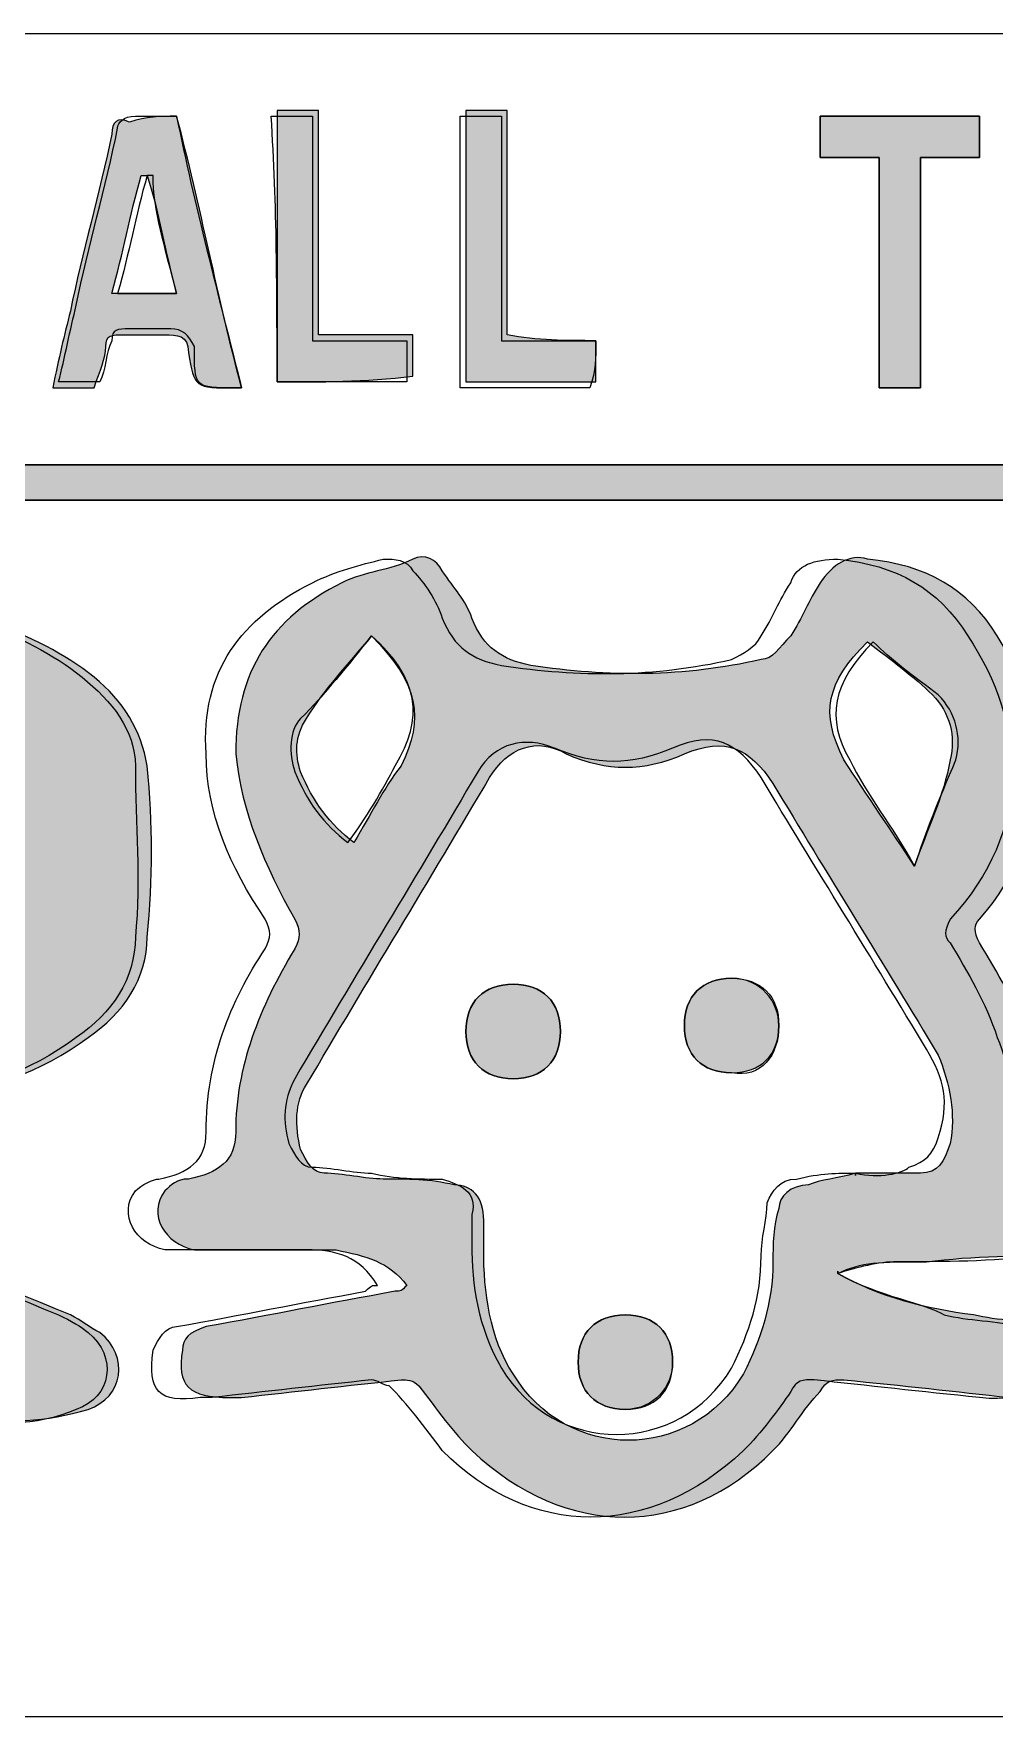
# Model space of a CAD drawing. Header units: inches. Extents: x 0.001 to 0.854, y 0 to 0.396.
# Drawn here: x 0.2233 to 0.4493, y 0 to 0.3958 of the extents above; entities that cross this region are included whole.
import ezdxf

# ---------------------------------------------------------------- set-up
doc = ezdxf.new("R2010")
doc.units = ezdxf.units.IN
doc.header["$MEASUREMENT"] = 0
doc.layers.add('Layer 1', color=7, linetype='Continuous')

# ---------------------------------------------------------------- blocks, each defined once
blk = doc.blocks.new('block 3')
at = {"layer": 'Layer 1'}
h = blk.add_hatch(color=7, dxfattribs=at)
h.dxf.hatch_style = 2
edge = h.paths.add_edge_path()
edge.add_spline(control_points=[(0.25694, 0.37639), (0.2625, 0.35556), (0.26667, 0.33333), (0.27222, 0.3125), (0.27222, 0.3125), (0.27222, 0.3125), (0.27083, 0.3125), (0.26111, 0.3125), (0.26111, 0.3125), (0.25972, 0.32083), (0.25972, 0.325), (0.25694, 0.325), (0.25417, 0.325), (0.25139, 0.325), (0.24722, 0.325), (0.24444, 0.325), (0.24167, 0.325), (0.24028, 0.325), (0.24028, 0.32222), (0.24028, 0.31944), (0.23889, 0.31667), (0.2375, 0.3125), (0.23472, 0.3125), (0.23194, 0.3125), (0.22778, 0.3125), (0.22917, 0.31944), (0.23056, 0.325), (0.23194, 0.33056), (0.23472, 0.34444), (0.23889, 0.35833), (0.24167, 0.37222), (0.24167, 0.375), (0.24306, 0.37639), (0.24583, 0.375), (0.25, 0.37639), (0.25278, 0.37639), (0.25694, 0.37639)], knot_values=[0, 0, 0, 0, 1, 1, 1, 2, 2, 2, 3, 3, 3, 4, 4, 4, 5, 5, 5, 6, 6, 6, 7, 7, 7, 8, 8, 8, 9, 9, 9, 10, 10, 10, 11, 11, 11, 12, 12, 12, 12], degree=3, periodic=1)
edge = h.paths.add_edge_path()
edge.add_spline(control_points=[(0.25694, 0.33472), (0.25417, 0.34444), (0.25278, 0.35417), (0.25, 0.3625), (0.25, 0.3625), (0.25, 0.3625), (0.24861, 0.3625), (0.24583, 0.35278), (0.24444, 0.34444), (0.24167, 0.33472), (0.24306, 0.33472), (0.24306, 0.33472), (0.24444, 0.33472), (0.24861, 0.33472), (0.25139, 0.33472), (0.25694, 0.33472)], knot_values=[0, 0, 0, 0, 1, 1, 1, 2, 2, 2, 3, 3, 3, 4, 4, 4, 5, 5, 5, 5], degree=3, periodic=1)
h = blk.add_hatch(color=7, dxfattribs=at)
h.dxf.hatch_style = 2
edge = h.paths.add_edge_path()
edge.add_spline(control_points=[(0.28056, 0.31389), (0.28056, 0.33472), (0.28056, 0.35556), (0.28056, 0.37778), (0.28333, 0.37778), (0.28611, 0.37778), (0.29028, 0.37778), (0.29028, 0.35972), (0.29028, 0.34306), (0.29028, 0.325), (0.29722, 0.325), (0.30417, 0.325), (0.3125, 0.325), (0.3125, 0.32083), (0.3125, 0.31806), (0.3125, 0.31528), (0.30139, 0.31389), (0.29028, 0.31389), (0.28056, 0.31389)], knot_values=[0, 0, 0, 0, 1, 1, 1, 2, 2, 2, 3, 3, 3, 4, 4, 4, 5, 5, 5, 6, 6, 6, 6], degree=3, periodic=1)
h = blk.add_hatch(color=7, dxfattribs=at)
h.dxf.hatch_style = 2
edge = h.paths.add_edge_path()
edge.add_spline(control_points=[(0.35556, 0.32361), (0.35556, 0.31944), (0.35556, 0.31667), (0.35556, 0.31389), (0.34583, 0.31389), (0.33472, 0.31389), (0.325, 0.31389), (0.325, 0.33472), (0.325, 0.35556), (0.325, 0.37778), (0.32778, 0.37778), (0.33056, 0.37778), (0.33472, 0.37778), (0.33472, 0.35972), (0.33472, 0.34306), (0.33472, 0.325), (0.34167, 0.32361), (0.34861, 0.32361), (0.35556, 0.32361)], knot_values=[0, 0, 0, 0, 1, 1, 1, 2, 2, 2, 3, 3, 3, 4, 4, 4, 5, 5, 5, 6, 6, 6, 6], degree=3, periodic=1)
h = blk.add_hatch(color=7, dxfattribs=at)
h.dxf.hatch_style = 2
edge = h.paths.add_edge_path()
edge.add_spline(control_points=[(0.42222, 0.36667), (0.41667, 0.36667), (0.4125, 0.36667), (0.40833, 0.36667), (0.40833, 0.36944), (0.40833, 0.37361), (0.40833, 0.37639), (0.42083, 0.37639), (0.43333, 0.37639), (0.44583, 0.37639), (0.44583, 0.37361), (0.44583, 0.37083), (0.44583, 0.36667), (0.44167, 0.36667), (0.4375, 0.36667), (0.43194, 0.36667), (0.43194, 0.34861), (0.43194, 0.33056), (0.43194, 0.3125), (0.42778, 0.3125), (0.425, 0.3125), (0.42222, 0.3125), (0.42222, 0.33056), (0.42222, 0.34861), (0.42222, 0.36667)], knot_values=[0, 0, 0, 0, 1, 1, 1, 2, 2, 2, 3, 3, 3, 4, 4, 4, 5, 5, 5, 6, 6, 6, 7, 7, 7, 8, 8, 8, 8], degree=3, periodic=1)
h = blk.add_hatch(color=7, dxfattribs=at)
h.dxf.hatch_style = 2
edge = h.paths.add_edge_path()
edge.add_spline(control_points=[(0.00972, 0.28611), (0.00972, 0.28889), (0.00972, 0.29167), (0.00972, 0.29444), (0.28889, 0.29444), (0.56944, 0.29444), (0.84861, 0.29444), (0.84861, 0.29167), (0.84861, 0.28889), (0.84861, 0.28611), (0.56944, 0.28611), (0.29028, 0.28611), (0.00972, 0.28611)], knot_values=[0, 0, 0, 0, 1, 1, 1, 2, 2, 2, 3, 3, 3, 4, 4, 4, 4], degree=3, periodic=1)
h = blk.add_hatch(color=7, dxfattribs=at)
h.dxf.hatch_style = 2
edge = h.paths.add_edge_path()
edge.add_spline(control_points=[(0.4125, 0.10417), (0.42222, 0.09861), (0.43333, 0.09583), (0.44444, 0.09444), (0.45, 0.09306), (0.45694, 0.09306), (0.4625, 0.09167), (0.46389, 0.09167), (0.46528, 0.09028), (0.46528, 0.08889), (0.46806, 0.07639), (0.46528, 0.07361), (0.45278, 0.075), (0.44028, 0.07639), (0.42778, 0.07778), (0.41389, 0.07917), (0.41111, 0.07917), (0.40972, 0.07917), (0.40833, 0.07639), (0.40417, 0.07222), (0.40139, 0.06667), (0.39722, 0.0625), (0.37639, 0.04167), (0.34861, 0.04167), (0.32639, 0.0625), (0.32222, 0.06667), (0.31806, 0.07222), (0.31389, 0.07778), (0.3125, 0.07917), (0.31111, 0.07917), (0.30972, 0.07917), (0.29722, 0.07778), (0.28472, 0.07639), (0.27222, 0.075), (0.27083, 0.075), (0.27083, 0.075), (0.26944, 0.075), (0.25972, 0.075), (0.25694, 0.07778), (0.25833, 0.08611), (0.25833, 0.08889), (0.25972, 0.09028), (0.26389, 0.09167), (0.27917, 0.09444), (0.29306, 0.09722), (0.30833, 0.1), (0.30972, 0.1), (0.30972, 0.1), (0.31111, 0.10139), (0.30694, 0.10694), (0.30139, 0.10833), (0.29444, 0.10972), (0.28472, 0.10972), (0.275, 0.10972), (0.26667, 0.10972), (0.26528, 0.10972), (0.2625, 0.10972), (0.26111, 0.10972), (0.25417, 0.11111), (0.25, 0.11806), (0.25417, 0.12361), (0.25556, 0.125), (0.25694, 0.12639), (0.25972, 0.12639), (0.26667, 0.12778), (0.27083, 0.13056), (0.27083, 0.1375), (0.27083, 0.15278), (0.27639, 0.16667), (0.28472, 0.18056), (0.28611, 0.18333), (0.28611, 0.18472), (0.28472, 0.1875), (0.27778, 0.2), (0.27222, 0.2125), (0.27083, 0.22639), (0.27083, 0.24583), (0.27917, 0.25833), (0.29583, 0.26667), (0.30139, 0.26944), (0.30694, 0.26944), (0.3125, 0.27222), (0.31528, 0.27361), (0.31806, 0.27222), (0.31944, 0.26944), (0.32222, 0.26528), (0.325, 0.2625), (0.32639, 0.25833), (0.32917, 0.25139), (0.33333, 0.24861), (0.34028, 0.24722), (0.35833, 0.24444), (0.37639, 0.24444), (0.39444, 0.24861), (0.39722, 0.24861), (0.39861, 0.25139), (0.40139, 0.25417), (0.40417, 0.25833), (0.40556, 0.2625), (0.40833, 0.26667), (0.41111, 0.27083), (0.41528, 0.27361), (0.41944, 0.27222), (0.43333, 0.27083), (0.44306, 0.26528), (0.45, 0.25417), (0.4625, 0.23333), (0.46389, 0.20833), (0.44583, 0.1875), (0.44444, 0.18611), (0.44444, 0.18472), (0.44583, 0.18194), (0.45, 0.175), (0.45417, 0.16806), (0.45694, 0.15972), (0.45972, 0.15278), (0.45972, 0.14583), (0.46111, 0.13889), (0.46111, 0.13056), (0.46389, 0.12778), (0.47222, 0.12639), (0.47639, 0.125), (0.47778, 0.12361), (0.47917, 0.11944), (0.47917, 0.11389), (0.47778, 0.11111), (0.475, 0.10972), (0.47222, 0.10833), (0.46944, 0.10833), (0.46667, 0.10833), (0.45556, 0.10833), (0.44444, 0.10833), (0.43333, 0.10694), (0.42222, 0.10694), (0.41806, 0.10694), (0.4125, 0.10417), (0.4125, 0.10556), (0.4125, 0.10417), (0.4125, 0.10417)], knot_values=[0, 0, 0, 0, 1, 1, 1, 2, 2, 2, 3, 3, 3, 4, 4, 4, 5, 5, 5, 6, 6, 6, 7, 7, 7, 8, 8, 8, 9, 9, 9, 10, 10, 10, 11, 11, 11, 12, 12, 12, 13, 13, 13, 14, 14, 14, 15, 15, 15, 16, 16, 16, 17, 17, 17, 18, 18, 18, 19, 19, 19, 20, 20, 20, 21, 21, 21, 22, 22, 22, 23, 23, 23, 24, 24, 24, 25, 25, 25, 26, 26, 26, 27, 27, 27, 28, 28, 28, 29, 29, 29, 30, 30, 30, 31, 31, 31, 32, 32, 32, 33, 33, 33, 34, 34, 34, 35, 35, 35, 36, 36, 36, 37, 37, 37, 38, 38, 38, 39, 39, 39, 40, 40, 40, 41, 41, 41, 42, 42, 42, 43, 43, 43, 44, 44, 44, 45, 45, 45, 46, 46, 46, 46], degree=3, periodic=1)
edge = h.paths.add_edge_path()
edge.add_spline(control_points=[(0.41667, 0.12778), (0.41667, 0.12778), (0.41667, 0.12639), (0.41667, 0.12778), (0.42222, 0.12778), (0.42778, 0.12778), (0.43194, 0.12778), (0.43611, 0.12778), (0.4375, 0.13056), (0.43889, 0.13472), (0.44028, 0.14167), (0.43889, 0.14861), (0.43611, 0.15556), (0.42361, 0.17639), (0.40972, 0.19861), (0.39722, 0.21944), (0.39167, 0.22778), (0.38611, 0.23056), (0.37639, 0.22639), (0.36667, 0.22222), (0.35833, 0.22222), (0.34861, 0.22639), (0.34167, 0.23056), (0.33472, 0.22778), (0.33056, 0.22083), (0.31667, 0.19722), (0.30139, 0.17222), (0.2875, 0.14861), (0.28472, 0.14444), (0.28472, 0.13889), (0.28611, 0.13333), (0.2875, 0.13056), (0.28889, 0.12778), (0.29167, 0.12778), (0.29583, 0.12778), (0.30139, 0.12639), (0.30556, 0.12639), (0.31111, 0.12639), (0.31667, 0.12639), (0.32222, 0.125), (0.32639, 0.125), (0.32917, 0.12222), (0.32917, 0.11667), (0.32917, 0.11389), (0.32917, 0.1125), (0.32917, 0.10972), (0.32917, 0.1), (0.33056, 0.08889), (0.33611, 0.08056), (0.34861, 0.05972), (0.37778, 0.05972), (0.39028, 0.08056), (0.39444, 0.08889), (0.39722, 0.09722), (0.39722, 0.10694), (0.39722, 0.11111), (0.39722, 0.11528), (0.39861, 0.11944), (0.39861, 0.12222), (0.40139, 0.125), (0.40556, 0.125), (0.40833, 0.12639), (0.4125, 0.12639), (0.41667, 0.12778)], knot_values=[0, 0, 0, 0, 1, 1, 1, 2, 2, 2, 3, 3, 3, 4, 4, 4, 5, 5, 5, 6, 6, 6, 7, 7, 7, 8, 8, 8, 9, 9, 9, 10, 10, 10, 11, 11, 11, 12, 12, 12, 13, 13, 13, 14, 14, 14, 15, 15, 15, 16, 16, 16, 17, 17, 17, 18, 18, 18, 19, 19, 19, 20, 20, 20, 21, 21, 21, 21], degree=3, periodic=1)
edge = h.paths.add_edge_path()
edge.add_spline(control_points=[(0.43056, 0.2), (0.43333, 0.20833), (0.4375, 0.21667), (0.43889, 0.225), (0.44028, 0.23056), (0.43889, 0.23611), (0.43472, 0.24028), (0.43056, 0.24444), (0.425, 0.24861), (0.41944, 0.25278), (0.40972, 0.24306), (0.40833, 0.23611), (0.41389, 0.225), (0.41944, 0.21667), (0.425, 0.20833), (0.43056, 0.2)], knot_values=[0, 0, 0, 0, 1, 1, 1, 2, 2, 2, 3, 3, 3, 4, 4, 4, 5, 5, 5, 5], degree=3, periodic=1)
edge = h.paths.add_edge_path()
edge.add_spline(control_points=[(0.30278, 0.25417), (0.29722, 0.24722), (0.29167, 0.24167), (0.2875, 0.23472), (0.28472, 0.23056), (0.28472, 0.22639), (0.28611, 0.22222), (0.28889, 0.21528), (0.29306, 0.20972), (0.29861, 0.20556), (0.30278, 0.2125), (0.30556, 0.21806), (0.30972, 0.22361), (0.31528, 0.23472), (0.31389, 0.24306), (0.30278, 0.25417)], knot_values=[0, 0, 0, 0, 1, 1, 1, 2, 2, 2, 3, 3, 3, 4, 4, 4, 5, 5, 5, 5], degree=3, periodic=1)
h = blk.add_hatch(color=7, dxfattribs=at)
h.dxf.hatch_style = 2
edge = h.paths.add_edge_path()
edge.add_spline(control_points=[(0.04583, 0.14028), (0.04583, 0.13056), (0.04583, 0.12222), (0.04583, 0.11389), (0.04583, 0.10417), (0.04583, 0.09306), (0.04583, 0.08333), (0.04583, 0.07361), (0.04167, 0.07083), (0.03194, 0.07083), (0.02778, 0.07083), (0.02361, 0.07083), (0.01944, 0.07083), (0.01389, 0.07222), (0.00972, 0.075), (0.00972, 0.08194), (0.00972, 0.08333), (0.00972, 0.08472), (0.00972, 0.08472), (0.00972, 0.14028), (0.00972, 0.19583), (0.00972, 0.25), (0.00972, 0.25), (0.00972, 0.25139), (0.00972, 0.25139), (0.00972, 0.25972), (0.01389, 0.2625), (0.02083, 0.26389), (0.02639, 0.26389), (0.03194, 0.26389), (0.03889, 0.26389), (0.08056, 0.26389), (0.12222, 0.26389), (0.16528, 0.26389), (0.18194, 0.26389), (0.19861, 0.2625), (0.21389, 0.25694), (0.22222, 0.25417), (0.23056, 0.25), (0.2375, 0.24444), (0.24444, 0.23889), (0.24861, 0.23194), (0.25, 0.22361), (0.25139, 0.20972), (0.25139, 0.19722), (0.25, 0.18333), (0.25, 0.17361), (0.24444, 0.16528), (0.23611, 0.15972), (0.225, 0.15139), (0.2125, 0.14722), (0.19861, 0.14583), (0.18889, 0.14444), (0.17917, 0.14444), (0.16944, 0.14306), (0.15139, 0.14306), (0.13333, 0.14306), (0.11667, 0.14306), (0.11806, 0.14306), (0.11806, 0.14167), (0.11944, 0.14167), (0.15694, 0.12639), (0.19444, 0.10972), (0.23194, 0.09444), (0.23472, 0.09306), (0.23611, 0.09167), (0.23889, 0.09028), (0.24583, 0.08472), (0.24444, 0.075), (0.23611, 0.07222), (0.22639, 0.06944), (0.21667, 0.06806), (0.20694, 0.07222), (0.15556, 0.09444), (0.10417, 0.11667), (0.05278, 0.13889), (0.05, 0.13889), (0.04861, 0.13889), (0.04583, 0.14028)], knot_values=[0, 0, 0, 0, 1, 1, 1, 2, 2, 2, 3, 3, 3, 4, 4, 4, 5, 5, 5, 6, 6, 6, 7, 7, 7, 8, 8, 8, 9, 9, 9, 10, 10, 10, 11, 11, 11, 12, 12, 12, 13, 13, 13, 14, 14, 14, 15, 15, 15, 16, 16, 16, 17, 17, 17, 18, 18, 18, 19, 19, 19, 20, 20, 20, 21, 21, 21, 22, 22, 22, 23, 23, 23, 24, 24, 24, 25, 25, 25, 26, 26, 26, 26], degree=3, periodic=1)
edge = h.paths.add_edge_path()
edge.add_spline(control_points=[(0.04583, 0.17361), (0.04722, 0.17361), (0.04861, 0.17361), (0.05, 0.17361), (0.09028, 0.17361), (0.12917, 0.17361), (0.16944, 0.17361), (0.175, 0.17361), (0.18056, 0.17361), (0.18611, 0.175), (0.19306, 0.17639), (0.2, 0.17778), (0.20556, 0.18056), (0.21111, 0.18333), (0.21389, 0.1875), (0.21389, 0.19444), (0.21389, 0.20139), (0.21389, 0.20833), (0.21389, 0.21528), (0.21389, 0.22222), (0.21111, 0.22639), (0.20556, 0.23056), (0.20278, 0.23194), (0.2, 0.23333), (0.19583, 0.23333), (0.18611, 0.23472), (0.175, 0.23611), (0.16528, 0.23611), (0.12639, 0.23611), (0.0875, 0.23611), (0.05, 0.23611), (0.04861, 0.23611), (0.04722, 0.23611), (0.04583, 0.23611), (0.04583, 0.21389), (0.04583, 0.19444), (0.04583, 0.17361)], knot_values=[0, 0, 0, 0, 1, 1, 1, 2, 2, 2, 3, 3, 3, 4, 4, 4, 5, 5, 5, 6, 6, 6, 7, 7, 7, 8, 8, 8, 9, 9, 9, 10, 10, 10, 11, 11, 11, 12, 12, 12, 12], degree=3, periodic=1)
h = blk.add_hatch(color=7, dxfattribs=at)
h.dxf.hatch_style = 2
edge = h.paths.add_edge_path()
edge.add_spline(control_points=[(0.325, 0.16111), (0.325, 0.16806), (0.32917, 0.17222), (0.33611, 0.17222), (0.34306, 0.17222), (0.34722, 0.16806), (0.34722, 0.16111), (0.34722, 0.15417), (0.34306, 0.15), (0.33611, 0.15), (0.32917, 0.15), (0.325, 0.15417), (0.325, 0.16111)], knot_values=[0, 0, 0, 0, 1, 1, 1, 2, 2, 2, 3, 3, 3, 4, 4, 4, 4], degree=3, periodic=1)
h = blk.add_hatch(color=7, dxfattribs=at)
h.dxf.hatch_style = 2
edge = h.paths.add_edge_path()
edge.add_spline(control_points=[(0.39861, 0.1625), (0.39861, 0.15556), (0.39444, 0.15139), (0.3875, 0.15139), (0.38056, 0.15139), (0.37639, 0.15556), (0.37639, 0.1625), (0.37639, 0.16944), (0.38056, 0.17361), (0.3875, 0.17361), (0.39444, 0.17361), (0.39861, 0.16806), (0.39861, 0.1625)], knot_values=[0, 0, 0, 0, 1, 1, 1, 2, 2, 2, 3, 3, 3, 4, 4, 4, 4], degree=3, periodic=1)
h = blk.add_hatch(color=7, dxfattribs=at)
h.dxf.hatch_style = 2
edge = h.paths.add_edge_path()
edge.add_spline(control_points=[(0.35139, 0.08333), (0.35139, 0.09028), (0.35556, 0.09444), (0.3625, 0.09444), (0.36944, 0.09444), (0.37361, 0.09028), (0.37361, 0.08333), (0.37361, 0.07639), (0.36944, 0.07222), (0.3625, 0.07222), (0.35556, 0.07222), (0.35139, 0.07639), (0.35139, 0.08333)], knot_values=[0, 0, 0, 0, 1, 1, 1, 2, 2, 2, 3, 3, 3, 4, 4, 4, 4], degree=3, periodic=1)
at = {"layer": 'Layer 1', "lineweight": 0}
for points, knots in [([(0.00139, 0.39583), (0.28611, 0.39583), (0.57083, 0.39583), (0.85417, 0.39583), (0.85417, 0.26389), (0.85417, 0.13194), (0.85417, 0), (0.56944, 0), (0.28472, 0), (0.00139, 0), (0.00139, 0.13194), (0.00139, 0.26389), (0.00139, 0.39583)], [0, 0, 0, 0, 1, 1, 1, 2, 2, 2, 3, 3, 3, 4, 4, 4, 4]), ([(0.25694, 0.37639), (0.2625, 0.35556), (0.26667, 0.33333), (0.27222, 0.3125), (0.27222, 0.3125), (0.27222, 0.3125), (0.27083, 0.3125), (0.26111, 0.3125), (0.26111, 0.3125), (0.25972, 0.32083), (0.25972, 0.325), (0.25694, 0.325), (0.25417, 0.325), (0.25139, 0.325), (0.24722, 0.325), (0.24444, 0.325), (0.24167, 0.325), (0.24028, 0.325), (0.24028, 0.32222), (0.24028, 0.31944), (0.23889, 0.31667), (0.2375, 0.3125), (0.23472, 0.3125), (0.23194, 0.3125), (0.22778, 0.3125), (0.22917, 0.31944), (0.23056, 0.325), (0.23194, 0.33056), (0.23472, 0.34444), (0.23889, 0.35833), (0.24167, 0.37222), (0.24167, 0.375), (0.24306, 0.37639), (0.24583, 0.375), (0.25, 0.37639), (0.25278, 0.37639), (0.25694, 0.37639)], [0, 0, 0, 0, 1, 1, 1, 2, 2, 2, 3, 3, 3, 4, 4, 4, 5, 5, 5, 6, 6, 6, 7, 7, 7, 8, 8, 8, 9, 9, 9, 10, 10, 10, 11, 11, 11, 12, 12, 12, 12]), ([(0.25694, 0.37639), (0.25278, 0.37639), (0.25, 0.37639), (0.24722, 0.37639), (0.24444, 0.37639), (0.24306, 0.375), (0.24306, 0.37361), (0.24028, 0.35972), (0.23611, 0.34583), (0.23333, 0.33194), (0.23194, 0.32639), (0.23056, 0.31944), (0.22917, 0.31389), (0.23194, 0.31389), (0.23611, 0.31389), (0.23889, 0.31389), (0.24028, 0.31667), (0.24028, 0.32083), (0.24167, 0.32361), (0.24167, 0.32639), (0.24306, 0.32639), (0.24583, 0.32639), (0.24861, 0.32639), (0.25278, 0.32639), (0.25556, 0.32639), (0.25833, 0.32639), (0.25972, 0.325), (0.26111, 0.32222), (0.26111, 0.3125), (0.26111, 0.3125), (0.27083, 0.3125), (0.27083, 0.3125), (0.27083, 0.3125), (0.27222, 0.3125), (0.26667, 0.33472), (0.26111, 0.35556), (0.25694, 0.37639)], [0, 0, 0, 0, 1, 1, 1, 2, 2, 2, 3, 3, 3, 4, 4, 4, 5, 5, 5, 6, 6, 6, 7, 7, 7, 8, 8, 8, 9, 9, 9, 10, 10, 10, 11, 11, 11, 12, 12, 12, 12]), ([(0.28056, 0.31389), (0.29167, 0.31389), (0.30139, 0.31389), (0.31111, 0.31389), (0.31111, 0.31667), (0.31111, 0.32083), (0.31111, 0.32361), (0.30417, 0.32361), (0.29722, 0.32361), (0.28889, 0.32361), (0.28889, 0.34167), (0.28889, 0.35972), (0.28889, 0.37639), (0.28611, 0.37639), (0.28194, 0.37639), (0.27917, 0.37639), (0.28056, 0.35556), (0.28056, 0.33472), (0.28056, 0.31389)], [0, 0, 0, 0, 1, 1, 1, 2, 2, 2, 3, 3, 3, 4, 4, 4, 5, 5, 5, 6, 6, 6, 6]), ([(0.28056, 0.31389), (0.28056, 0.33472), (0.28056, 0.35556), (0.28056, 0.37778), (0.28333, 0.37778), (0.28611, 0.37778), (0.29028, 0.37778), (0.29028, 0.35972), (0.29028, 0.34306), (0.29028, 0.325), (0.29722, 0.325), (0.30417, 0.325), (0.3125, 0.325), (0.3125, 0.32083), (0.3125, 0.31806), (0.3125, 0.31528), (0.30139, 0.31389), (0.29028, 0.31389), (0.28056, 0.31389)], [0, 0, 0, 0, 1, 1, 1, 2, 2, 2, 3, 3, 3, 4, 4, 4, 5, 5, 5, 6, 6, 6, 6]), ([(0.35556, 0.32361), (0.34861, 0.32361), (0.34167, 0.32361), (0.33333, 0.32361), (0.33333, 0.34167), (0.33333, 0.35972), (0.33333, 0.37639), (0.33056, 0.37639), (0.32639, 0.37639), (0.32361, 0.37639), (0.32361, 0.35556), (0.32361, 0.33472), (0.32361, 0.3125), (0.33472, 0.3125), (0.34444, 0.3125), (0.35417, 0.3125), (0.35556, 0.31667), (0.35556, 0.31944), (0.35556, 0.32361)], [0, 0, 0, 0, 1, 1, 1, 2, 2, 2, 3, 3, 3, 4, 4, 4, 5, 5, 5, 6, 6, 6, 6]), ([(0.35556, 0.32361), (0.35556, 0.31944), (0.35556, 0.31667), (0.35556, 0.31389), (0.34583, 0.31389), (0.33472, 0.31389), (0.325, 0.31389), (0.325, 0.33472), (0.325, 0.35556), (0.325, 0.37778), (0.32778, 0.37778), (0.33056, 0.37778), (0.33472, 0.37778), (0.33472, 0.35972), (0.33472, 0.34306), (0.33472, 0.325), (0.34167, 0.32361), (0.34861, 0.32361), (0.35556, 0.32361)], [0, 0, 0, 0, 1, 1, 1, 2, 2, 2, 3, 3, 3, 4, 4, 4, 5, 5, 5, 6, 6, 6, 6]), ([(0.42222, 0.36667), (0.42222, 0.34861), (0.42222, 0.33056), (0.42222, 0.3125), (0.425, 0.3125), (0.42917, 0.3125), (0.43194, 0.3125), (0.43194, 0.33056), (0.43194, 0.34861), (0.43194, 0.36667), (0.4375, 0.36667), (0.44167, 0.36667), (0.44583, 0.36667), (0.44583, 0.36944), (0.44583, 0.37361), (0.44583, 0.37639), (0.43333, 0.37639), (0.42083, 0.37639), (0.40833, 0.37639), (0.40833, 0.37361), (0.40833, 0.36944), (0.40833, 0.36667), (0.41389, 0.36667), (0.41806, 0.36667), (0.42222, 0.36667)], [0, 0, 0, 0, 1, 1, 1, 2, 2, 2, 3, 3, 3, 4, 4, 4, 5, 5, 5, 6, 6, 6, 7, 7, 7, 8, 8, 8, 8]), ([(0.42222, 0.36667), (0.41667, 0.36667), (0.4125, 0.36667), (0.40833, 0.36667), (0.40833, 0.36944), (0.40833, 0.37361), (0.40833, 0.37639), (0.42083, 0.37639), (0.43333, 0.37639), (0.44583, 0.37639), (0.44583, 0.37361), (0.44583, 0.37083), (0.44583, 0.36667), (0.44167, 0.36667), (0.4375, 0.36667), (0.43194, 0.36667), (0.43194, 0.34861), (0.43194, 0.33056), (0.43194, 0.3125), (0.42778, 0.3125), (0.425, 0.3125), (0.42222, 0.3125), (0.42222, 0.33056), (0.42222, 0.34861), (0.42222, 0.36667)], [0, 0, 0, 0, 1, 1, 1, 2, 2, 2, 3, 3, 3, 4, 4, 4, 5, 5, 5, 6, 6, 6, 7, 7, 7, 8, 8, 8, 8]), ([(0.25694, 0.33472), (0.25417, 0.34444), (0.25278, 0.35417), (0.25, 0.3625), (0.25, 0.3625), (0.25, 0.3625), (0.24861, 0.3625), (0.24583, 0.35278), (0.24444, 0.34444), (0.24167, 0.33472), (0.24306, 0.33472), (0.24306, 0.33472), (0.24444, 0.33472), (0.24861, 0.33472), (0.25139, 0.33472), (0.25694, 0.33472)], [0, 0, 0, 0, 1, 1, 1, 2, 2, 2, 3, 3, 3, 4, 4, 4, 5, 5, 5, 5]), ([(0.25694, 0.33472), (0.25278, 0.33472), (0.24861, 0.33472), (0.24583, 0.33472), (0.24583, 0.33472), (0.24444, 0.33472), (0.24306, 0.33472), (0.24583, 0.34444), (0.24722, 0.35278), (0.25, 0.3625), (0.25, 0.3625), (0.25, 0.3625), (0.25139, 0.3625), (0.25139, 0.35417), (0.25417, 0.34583), (0.25694, 0.33472)], [0, 0, 0, 0, 1, 1, 1, 2, 2, 2, 3, 3, 3, 4, 4, 4, 5, 5, 5, 5]), ([(0.00972, 0.28611), (0.29028, 0.28611), (0.56944, 0.28611), (0.84861, 0.28611), (0.84861, 0.28889), (0.84861, 0.29167), (0.84861, 0.29444), (0.56806, 0.29444), (0.28889, 0.29444), (0.00972, 0.29444), (0.00972, 0.29167), (0.00972, 0.28889), (0.00972, 0.28611)], [0, 0, 0, 0, 1, 1, 1, 2, 2, 2, 3, 3, 3, 4, 4, 4, 4]), ([(0.00972, 0.28611), (0.00972, 0.28889), (0.00972, 0.29167), (0.00972, 0.29444), (0.28889, 0.29444), (0.56944, 0.29444), (0.84861, 0.29444), (0.84861, 0.29167), (0.84861, 0.28889), (0.84861, 0.28611), (0.56944, 0.28611), (0.29028, 0.28611), (0.00972, 0.28611)], [0, 0, 0, 0, 1, 1, 1, 2, 2, 2, 3, 3, 3, 4, 4, 4, 4]), ([(0.4125, 0.10417), (0.42222, 0.09861), (0.43333, 0.09583), (0.44444, 0.09444), (0.45, 0.09306), (0.45694, 0.09306), (0.4625, 0.09167), (0.46389, 0.09167), (0.46528, 0.09028), (0.46528, 0.08889), (0.46806, 0.07639), (0.46528, 0.07361), (0.45278, 0.075), (0.44028, 0.07639), (0.42778, 0.07778), (0.41389, 0.07917), (0.41111, 0.07917), (0.40972, 0.07917), (0.40833, 0.07639), (0.40417, 0.07222), (0.40139, 0.06667), (0.39722, 0.0625), (0.37639, 0.04167), (0.34861, 0.04167), (0.32639, 0.0625), (0.32222, 0.06667), (0.31806, 0.07222), (0.31389, 0.07778), (0.3125, 0.07917), (0.31111, 0.07917), (0.30972, 0.07917), (0.29722, 0.07778), (0.28472, 0.07639), (0.27222, 0.075), (0.27083, 0.075), (0.27083, 0.075), (0.26944, 0.075), (0.25972, 0.075), (0.25694, 0.07778), (0.25833, 0.08611), (0.25833, 0.08889), (0.25972, 0.09028), (0.26389, 0.09167), (0.27917, 0.09444), (0.29306, 0.09722), (0.30833, 0.1), (0.30972, 0.1), (0.30972, 0.1), (0.31111, 0.10139), (0.30694, 0.10694), (0.30139, 0.10833), (0.29444, 0.10972), (0.28472, 0.10972), (0.275, 0.10972), (0.26667, 0.10972), (0.26528, 0.10972), (0.2625, 0.10972), (0.26111, 0.10972), (0.25417, 0.11111), (0.25, 0.11806), (0.25417, 0.12361), (0.25556, 0.125), (0.25694, 0.12639), (0.25972, 0.12639), (0.26667, 0.12778), (0.27083, 0.13056), (0.27083, 0.1375), (0.27083, 0.15278), (0.27639, 0.16667), (0.28472, 0.18056), (0.28611, 0.18333), (0.28611, 0.18472), (0.28472, 0.1875), (0.27778, 0.2), (0.27222, 0.2125), (0.27083, 0.22639), (0.27083, 0.24583), (0.27917, 0.25833), (0.29583, 0.26667), (0.30139, 0.26944), (0.30694, 0.26944), (0.3125, 0.27222), (0.31528, 0.27361), (0.31806, 0.27222), (0.31944, 0.26944), (0.32222, 0.26528), (0.325, 0.2625), (0.32639, 0.25833), (0.32917, 0.25139), (0.33333, 0.24861), (0.34028, 0.24722), (0.35833, 0.24444), (0.37639, 0.24444), (0.39444, 0.24861), (0.39722, 0.24861), (0.39861, 0.25139), (0.40139, 0.25417), (0.40417, 0.25833), (0.40556, 0.2625), (0.40833, 0.26667), (0.41111, 0.27083), (0.41528, 0.27361), (0.41944, 0.27222), (0.43333, 0.27083), (0.44306, 0.26528), (0.45, 0.25417), (0.4625, 0.23333), (0.46389, 0.20833), (0.44583, 0.1875), (0.44444, 0.18611), (0.44444, 0.18472), (0.44583, 0.18194), (0.45, 0.175), (0.45417, 0.16806), (0.45694, 0.15972), (0.45972, 0.15278), (0.45972, 0.14583), (0.46111, 0.13889), (0.46111, 0.13056), (0.46389, 0.12778), (0.47222, 0.12639), (0.47639, 0.125), (0.47778, 0.12361), (0.47917, 0.11944), (0.47917, 0.11389), (0.47778, 0.11111), (0.475, 0.10972), (0.47222, 0.10833), (0.46944, 0.10833), (0.46667, 0.10833), (0.45556, 0.10833), (0.44444, 0.10833), (0.43333, 0.10694), (0.42222, 0.10694), (0.41806, 0.10694), (0.4125, 0.10417), (0.4125, 0.10556), (0.4125, 0.10417), (0.4125, 0.10417)], [0, 0, 0, 0, 1, 1, 1, 2, 2, 2, 3, 3, 3, 4, 4, 4, 5, 5, 5, 6, 6, 6, 7, 7, 7, 8, 8, 8, 9, 9, 9, 10, 10, 10, 11, 11, 11, 12, 12, 12, 13, 13, 13, 14, 14, 14, 15, 15, 15, 16, 16, 16, 17, 17, 17, 18, 18, 18, 19, 19, 19, 20, 20, 20, 21, 21, 21, 22, 22, 22, 23, 23, 23, 24, 24, 24, 25, 25, 25, 26, 26, 26, 27, 27, 27, 28, 28, 28, 29, 29, 29, 30, 30, 30, 31, 31, 31, 32, 32, 32, 33, 33, 33, 34, 34, 34, 35, 35, 35, 36, 36, 36, 37, 37, 37, 38, 38, 38, 39, 39, 39, 40, 40, 40, 41, 41, 41, 42, 42, 42, 43, 43, 43, 44, 44, 44, 45, 45, 45, 46, 46, 46, 46]), ([(0.4125, 0.10417), (0.4125, 0.10417), (0.4125, 0.10556), (0.4125, 0.10417), (0.41667, 0.10556), (0.42222, 0.10694), (0.42639, 0.10694), (0.4375, 0.10694), (0.44861, 0.10694), (0.45972, 0.10833), (0.4625, 0.10833), (0.46528, 0.10833), (0.46806, 0.10972), (0.47222, 0.11111), (0.47361, 0.11528), (0.47222, 0.11944), (0.47222, 0.12361), (0.46944, 0.125), (0.46528, 0.12639), (0.45694, 0.12778), (0.45556, 0.13056), (0.45417, 0.13889), (0.45417, 0.14583), (0.45278, 0.15278), (0.45, 0.15972), (0.44722, 0.16806), (0.44306, 0.175), (0.43889, 0.18194), (0.4375, 0.18333), (0.4375, 0.18472), (0.43889, 0.1875), (0.45833, 0.20833), (0.45694, 0.23333), (0.44306, 0.25417), (0.43611, 0.26528), (0.42639, 0.27083), (0.4125, 0.27222), (0.40694, 0.27222), (0.40278, 0.27083), (0.40139, 0.26667), (0.39861, 0.2625), (0.39722, 0.25833), (0.39444, 0.25417), (0.39306, 0.25139), (0.39028, 0.25), (0.3875, 0.24861), (0.36944, 0.24444), (0.35139, 0.24444), (0.33333, 0.24722), (0.32639, 0.24861), (0.32222, 0.25139), (0.31944, 0.25833), (0.31806, 0.2625), (0.31528, 0.26667), (0.3125, 0.26944), (0.31111, 0.27222), (0.30833, 0.27222), (0.30556, 0.27222), (0.3, 0.27083), (0.29444, 0.26944), (0.28889, 0.26667), (0.27222, 0.25833), (0.2625, 0.24583), (0.26389, 0.22639), (0.26389, 0.2125), (0.26944, 0.2), (0.27778, 0.1875), (0.27917, 0.18472), (0.27917, 0.18333), (0.27778, 0.18056), (0.26944, 0.16806), (0.26389, 0.15417), (0.26389, 0.1375), (0.26389, 0.13056), (0.25972, 0.12778), (0.25278, 0.12639), (0.25139, 0.12639), (0.24861, 0.125), (0.24722, 0.12361), (0.24306, 0.11806), (0.24722, 0.11111), (0.25417, 0.10972), (0.25556, 0.10972), (0.25833, 0.10972), (0.25972, 0.10972), (0.26944, 0.10972), (0.27917, 0.10972), (0.2875, 0.10972), (0.29444, 0.10972), (0.3, 0.10833), (0.30417, 0.10139), (0.30278, 0.10139), (0.30278, 0.10139), (0.30139, 0.1), (0.28611, 0.09722), (0.27222, 0.09444), (0.25694, 0.09167), (0.25417, 0.09167), (0.25278, 0.08889), (0.25139, 0.08611), (0.25, 0.07639), (0.25278, 0.07361), (0.2625, 0.075), (0.26389, 0.075), (0.26389, 0.075), (0.26528, 0.075), (0.27778, 0.07639), (0.29028, 0.07778), (0.30278, 0.07917), (0.30417, 0.07917), (0.30556, 0.07778), (0.30694, 0.07778), (0.31111, 0.07361), (0.31528, 0.06806), (0.31944, 0.0625), (0.34028, 0.04167), (0.36806, 0.04167), (0.39028, 0.0625), (0.39444, 0.06667), (0.39861, 0.07222), (0.40139, 0.07639), (0.40278, 0.07917), (0.40417, 0.07917), (0.40694, 0.07917), (0.41944, 0.07778), (0.43194, 0.07639), (0.44583, 0.075), (0.45833, 0.07361), (0.46111, 0.07778), (0.45833, 0.08889), (0.45833, 0.09028), (0.45694, 0.09167), (0.45556, 0.09167), (0.45, 0.09306), (0.44306, 0.09306), (0.4375, 0.09444), (0.43333, 0.09722), (0.42222, 0.09861), (0.4125, 0.10417)], [0, 0, 0, 0, 1, 1, 1, 2, 2, 2, 3, 3, 3, 4, 4, 4, 5, 5, 5, 6, 6, 6, 7, 7, 7, 8, 8, 8, 9, 9, 9, 10, 10, 10, 11, 11, 11, 12, 12, 12, 13, 13, 13, 14, 14, 14, 15, 15, 15, 16, 16, 16, 17, 17, 17, 18, 18, 18, 19, 19, 19, 20, 20, 20, 21, 21, 21, 22, 22, 22, 23, 23, 23, 24, 24, 24, 25, 25, 25, 26, 26, 26, 27, 27, 27, 28, 28, 28, 29, 29, 29, 30, 30, 30, 31, 31, 31, 32, 32, 32, 33, 33, 33, 34, 34, 34, 35, 35, 35, 36, 36, 36, 37, 37, 37, 38, 38, 38, 39, 39, 39, 40, 40, 40, 41, 41, 41, 42, 42, 42, 43, 43, 43, 44, 44, 44, 45, 45, 45, 46, 46, 46, 46]), ([(0.04583, 0.14028), (0.04722, 0.13889), (0.04861, 0.13889), (0.05, 0.13889), (0.10139, 0.11667), (0.15278, 0.09444), (0.20417, 0.07222), (0.21389, 0.06806), (0.22361, 0.06806), (0.23333, 0.07222), (0.24167, 0.075), (0.24306, 0.08472), (0.23611, 0.09028), (0.23472, 0.09167), (0.23194, 0.09306), (0.22917, 0.09444), (0.19167, 0.10972), (0.15417, 0.12639), (0.11667, 0.14167), (0.11528, 0.14167), (0.11528, 0.14306), (0.11389, 0.14306), (0.13194, 0.14306), (0.15, 0.14306), (0.16667, 0.14306), (0.17639, 0.14306), (0.18611, 0.14444), (0.19583, 0.14583), (0.20972, 0.14722), (0.22222, 0.15139), (0.23333, 0.15972), (0.24167, 0.16528), (0.24722, 0.17361), (0.24722, 0.18333), (0.24861, 0.19722), (0.24722, 0.20972), (0.24722, 0.22361), (0.24722, 0.23194), (0.24167, 0.23889), (0.23472, 0.24444), (0.22778, 0.25), (0.21944, 0.25417), (0.21111, 0.25694), (0.19583, 0.2625), (0.17917, 0.26389), (0.1625, 0.26389), (0.12083, 0.26389), (0.07917, 0.26389), (0.03611, 0.26389), (0.03056, 0.26389), (0.025, 0.26389), (0.01806, 0.26389), (0.00972, 0.26389), (0.00694, 0.25972), (0.00694, 0.25139), (0.00694, 0.25139), (0.00694, 0.25), (0.00694, 0.25), (0.00694, 0.19444), (0.00694, 0.13889), (0.00694, 0.08472), (0.00694, 0.08333), (0.00694, 0.08194), (0.00694, 0.08194), (0.00694, 0.07639), (0.01111, 0.07222), (0.01667, 0.07083), (0.02083, 0.07083), (0.025, 0.07083), (0.02917, 0.07083), (0.03889, 0.07083), (0.04306, 0.075), (0.04306, 0.08333), (0.04306, 0.09306), (0.04306, 0.10417), (0.04306, 0.11389), (0.04583, 0.12222), (0.04583, 0.13056), (0.04583, 0.14028)], [0, 0, 0, 0, 1, 1, 1, 2, 2, 2, 3, 3, 3, 4, 4, 4, 5, 5, 5, 6, 6, 6, 7, 7, 7, 8, 8, 8, 9, 9, 9, 10, 10, 10, 11, 11, 11, 12, 12, 12, 13, 13, 13, 14, 14, 14, 15, 15, 15, 16, 16, 16, 17, 17, 17, 18, 18, 18, 19, 19, 19, 20, 20, 20, 21, 21, 21, 22, 22, 22, 23, 23, 23, 24, 24, 24, 25, 25, 25, 26, 26, 26, 26]), ([(0.04583, 0.14028), (0.04583, 0.13056), (0.04583, 0.12222), (0.04583, 0.11389), (0.04583, 0.10417), (0.04583, 0.09306), (0.04583, 0.08333), (0.04583, 0.07361), (0.04167, 0.07083), (0.03194, 0.07083), (0.02778, 0.07083), (0.02361, 0.07083), (0.01944, 0.07083), (0.01389, 0.07222), (0.00972, 0.075), (0.00972, 0.08194), (0.00972, 0.08333), (0.00972, 0.08472), (0.00972, 0.08472), (0.00972, 0.14028), (0.00972, 0.19583), (0.00972, 0.25), (0.00972, 0.25), (0.00972, 0.25139), (0.00972, 0.25139), (0.00972, 0.25972), (0.01389, 0.2625), (0.02083, 0.26389), (0.02639, 0.26389), (0.03194, 0.26389), (0.03889, 0.26389), (0.08056, 0.26389), (0.12222, 0.26389), (0.16528, 0.26389), (0.18194, 0.26389), (0.19861, 0.2625), (0.21389, 0.25694), (0.22222, 0.25417), (0.23056, 0.25), (0.2375, 0.24444), (0.24444, 0.23889), (0.24861, 0.23194), (0.25, 0.22361), (0.25139, 0.20972), (0.25139, 0.19722), (0.25, 0.18333), (0.25, 0.17361), (0.24444, 0.16528), (0.23611, 0.15972), (0.225, 0.15139), (0.2125, 0.14722), (0.19861, 0.14583), (0.18889, 0.14444), (0.17917, 0.14444), (0.16944, 0.14306), (0.15139, 0.14306), (0.13333, 0.14306), (0.11667, 0.14306), (0.11806, 0.14306), (0.11806, 0.14167), (0.11944, 0.14167), (0.15694, 0.12639), (0.19444, 0.10972), (0.23194, 0.09444), (0.23472, 0.09306), (0.23611, 0.09167), (0.23889, 0.09028), (0.24583, 0.08472), (0.24444, 0.075), (0.23611, 0.07222), (0.22639, 0.06944), (0.21667, 0.06806), (0.20694, 0.07222), (0.15556, 0.09444), (0.10417, 0.11667), (0.05278, 0.13889), (0.05, 0.13889), (0.04861, 0.13889), (0.04583, 0.14028)], [0, 0, 0, 0, 1, 1, 1, 2, 2, 2, 3, 3, 3, 4, 4, 4, 5, 5, 5, 6, 6, 6, 7, 7, 7, 8, 8, 8, 9, 9, 9, 10, 10, 10, 11, 11, 11, 12, 12, 12, 13, 13, 13, 14, 14, 14, 15, 15, 15, 16, 16, 16, 17, 17, 17, 18, 18, 18, 19, 19, 19, 20, 20, 20, 21, 21, 21, 22, 22, 22, 23, 23, 23, 24, 24, 24, 25, 25, 25, 26, 26, 26, 26]), ([(0.30278, 0.25417), (0.31389, 0.24444), (0.31528, 0.23472), (0.30833, 0.22361), (0.30556, 0.21806), (0.30139, 0.21111), (0.29722, 0.20556), (0.29167, 0.20972), (0.2875, 0.21528), (0.28472, 0.22222), (0.28333, 0.22639), (0.28333, 0.23194), (0.28611, 0.23472), (0.29167, 0.24028), (0.29722, 0.24722), (0.30278, 0.25417)], [0, 0, 0, 0, 1, 1, 1, 2, 2, 2, 3, 3, 3, 4, 4, 4, 5, 5, 5, 5]), ([(0.30278, 0.25417), (0.29722, 0.24722), (0.29167, 0.24167), (0.2875, 0.23472), (0.28472, 0.23056), (0.28472, 0.22639), (0.28611, 0.22222), (0.28889, 0.21528), (0.29306, 0.20972), (0.29861, 0.20556), (0.30278, 0.2125), (0.30556, 0.21806), (0.30972, 0.22361), (0.31528, 0.23472), (0.31389, 0.24306), (0.30278, 0.25417)], [0, 0, 0, 0, 1, 1, 1, 2, 2, 2, 3, 3, 3, 4, 4, 4, 5, 5, 5, 5]), ([(0.43056, 0.2), (0.43333, 0.20833), (0.4375, 0.21667), (0.43889, 0.225), (0.44028, 0.23056), (0.43889, 0.23611), (0.43472, 0.24028), (0.43056, 0.24444), (0.425, 0.24861), (0.41944, 0.25278), (0.40972, 0.24306), (0.40833, 0.23611), (0.41389, 0.225), (0.41944, 0.21667), (0.425, 0.20833), (0.43056, 0.2)], [0, 0, 0, 0, 1, 1, 1, 2, 2, 2, 3, 3, 3, 4, 4, 4, 5, 5, 5, 5]), ([(0.43056, 0.2), (0.425, 0.20972), (0.41944, 0.21667), (0.41528, 0.225), (0.40972, 0.23472), (0.41111, 0.24306), (0.42083, 0.25278), (0.425, 0.24861), (0.43056, 0.24444), (0.43611, 0.24028), (0.44028, 0.23611), (0.44167, 0.23056), (0.44028, 0.225), (0.43611, 0.21528), (0.43333, 0.20833), (0.43056, 0.2)], [0, 0, 0, 0, 1, 1, 1, 2, 2, 2, 3, 3, 3, 4, 4, 4, 5, 5, 5, 5]), ([(0.41667, 0.12778), (0.4125, 0.12778), (0.40833, 0.12778), (0.40278, 0.12639), (0.39861, 0.12639), (0.39722, 0.12361), (0.39583, 0.12083), (0.39583, 0.11667), (0.39444, 0.1125), (0.39444, 0.10833), (0.39444, 0.09861), (0.39167, 0.09028), (0.3875, 0.08194), (0.375, 0.06111), (0.34583, 0.06111), (0.33333, 0.08194), (0.32778, 0.09167), (0.32639, 0.10139), (0.32639, 0.11111), (0.32639, 0.11389), (0.32639, 0.11528), (0.32639, 0.11806), (0.32778, 0.12361), (0.32361, 0.125), (0.31944, 0.12639), (0.31389, 0.12639), (0.30833, 0.12639), (0.30278, 0.12778), (0.29861, 0.12778), (0.29306, 0.12917), (0.28889, 0.12917), (0.28611, 0.12917), (0.28472, 0.13194), (0.28333, 0.13472), (0.28194, 0.14028), (0.28194, 0.14444), (0.28472, 0.15), (0.29861, 0.17361), (0.31389, 0.19861), (0.32778, 0.22222), (0.33194, 0.22917), (0.33889, 0.23056), (0.34583, 0.22778), (0.35556, 0.22361), (0.36389, 0.22361), (0.37361, 0.22778), (0.38333, 0.23194), (0.38889, 0.22917), (0.39444, 0.22083), (0.40694, 0.2), (0.42083, 0.17778), (0.43333, 0.15694), (0.4375, 0.15), (0.43889, 0.14444), (0.43611, 0.13611), (0.43472, 0.13194), (0.43333, 0.13056), (0.42917, 0.12917), (0.42778, 0.12778), (0.42222, 0.12639), (0.41667, 0.12778), (0.41667, 0.12639), (0.41667, 0.12778), (0.41667, 0.12778)], [0, 0, 0, 0, 1, 1, 1, 2, 2, 2, 3, 3, 3, 4, 4, 4, 5, 5, 5, 6, 6, 6, 7, 7, 7, 8, 8, 8, 9, 9, 9, 10, 10, 10, 11, 11, 11, 12, 12, 12, 13, 13, 13, 14, 14, 14, 15, 15, 15, 16, 16, 16, 17, 17, 17, 18, 18, 18, 19, 19, 19, 20, 20, 20, 21, 21, 21, 21]), ([(0.41667, 0.12778), (0.41667, 0.12778), (0.41667, 0.12639), (0.41667, 0.12778), (0.42222, 0.12778), (0.42778, 0.12778), (0.43194, 0.12778), (0.43611, 0.12778), (0.4375, 0.13056), (0.43889, 0.13472), (0.44028, 0.14167), (0.43889, 0.14861), (0.43611, 0.15556), (0.42361, 0.17639), (0.40972, 0.19861), (0.39722, 0.21944), (0.39167, 0.22778), (0.38611, 0.23056), (0.37639, 0.22639), (0.36667, 0.22222), (0.35833, 0.22222), (0.34861, 0.22639), (0.34167, 0.23056), (0.33472, 0.22778), (0.33056, 0.22083), (0.31667, 0.19722), (0.30139, 0.17222), (0.2875, 0.14861), (0.28472, 0.14444), (0.28472, 0.13889), (0.28611, 0.13333), (0.2875, 0.13056), (0.28889, 0.12778), (0.29167, 0.12778), (0.29583, 0.12778), (0.30139, 0.12639), (0.30556, 0.12639), (0.31111, 0.12639), (0.31667, 0.12639), (0.32222, 0.125), (0.32639, 0.125), (0.32917, 0.12222), (0.32917, 0.11667), (0.32917, 0.11389), (0.32917, 0.1125), (0.32917, 0.10972), (0.32917, 0.1), (0.33056, 0.08889), (0.33611, 0.08056), (0.34861, 0.05972), (0.37778, 0.05972), (0.39028, 0.08056), (0.39444, 0.08889), (0.39722, 0.09722), (0.39722, 0.10694), (0.39722, 0.11111), (0.39722, 0.11528), (0.39861, 0.11944), (0.39861, 0.12222), (0.40139, 0.125), (0.40556, 0.125), (0.40833, 0.12639), (0.4125, 0.12639), (0.41667, 0.12778)], [0, 0, 0, 0, 1, 1, 1, 2, 2, 2, 3, 3, 3, 4, 4, 4, 5, 5, 5, 6, 6, 6, 7, 7, 7, 8, 8, 8, 9, 9, 9, 10, 10, 10, 11, 11, 11, 12, 12, 12, 13, 13, 13, 14, 14, 14, 15, 15, 15, 16, 16, 16, 17, 17, 17, 18, 18, 18, 19, 19, 19, 20, 20, 20, 21, 21, 21, 21]), ([(0.325, 0.16111), (0.325, 0.15417), (0.32917, 0.15), (0.33611, 0.15), (0.34306, 0.15), (0.34722, 0.15417), (0.34722, 0.16111), (0.34722, 0.16806), (0.34306, 0.17222), (0.33611, 0.17222), (0.32917, 0.17222), (0.325, 0.16806), (0.325, 0.16111)], [0, 0, 0, 0, 1, 1, 1, 2, 2, 2, 3, 3, 3, 4, 4, 4, 4]), ([(0.325, 0.16111), (0.325, 0.16806), (0.32917, 0.17222), (0.33611, 0.17222), (0.34306, 0.17222), (0.34722, 0.16806), (0.34722, 0.16111), (0.34722, 0.15417), (0.34306, 0.15), (0.33611, 0.15), (0.32917, 0.15), (0.325, 0.15417), (0.325, 0.16111)], [0, 0, 0, 0, 1, 1, 1, 2, 2, 2, 3, 3, 3, 4, 4, 4, 4]), ([(0.39861, 0.1625), (0.39861, 0.16944), (0.39444, 0.17361), (0.3875, 0.17361), (0.38056, 0.17361), (0.37639, 0.16944), (0.37639, 0.1625), (0.37639, 0.15556), (0.38056, 0.15139), (0.3875, 0.15139), (0.39444, 0.15), (0.39861, 0.15556), (0.39861, 0.1625)], [0, 0, 0, 0, 1, 1, 1, 2, 2, 2, 3, 3, 3, 4, 4, 4, 4]), ([(0.39861, 0.1625), (0.39861, 0.15556), (0.39444, 0.15139), (0.3875, 0.15139), (0.38056, 0.15139), (0.37639, 0.15556), (0.37639, 0.1625), (0.37639, 0.16944), (0.38056, 0.17361), (0.3875, 0.17361), (0.39444, 0.17361), (0.39861, 0.16806), (0.39861, 0.1625)], [0, 0, 0, 0, 1, 1, 1, 2, 2, 2, 3, 3, 3, 4, 4, 4, 4]), ([(0.35139, 0.08333), (0.35139, 0.07639), (0.35556, 0.07222), (0.3625, 0.07222), (0.36944, 0.07222), (0.37361, 0.07778), (0.37361, 0.08333), (0.37361, 0.09028), (0.36944, 0.09444), (0.3625, 0.09444), (0.35556, 0.09444), (0.35139, 0.09028), (0.35139, 0.08333)], [0, 0, 0, 0, 1, 1, 1, 2, 2, 2, 3, 3, 3, 4, 4, 4, 4]), ([(0.35139, 0.08333), (0.35139, 0.09028), (0.35556, 0.09444), (0.3625, 0.09444), (0.36944, 0.09444), (0.37361, 0.09028), (0.37361, 0.08333), (0.37361, 0.07639), (0.36944, 0.07222), (0.3625, 0.07222), (0.35556, 0.07222), (0.35139, 0.07639), (0.35139, 0.08333)], [0, 0, 0, 0, 1, 1, 1, 2, 2, 2, 3, 3, 3, 4, 4, 4, 4])]:
    blk.add_open_spline(points, degree=3, knots=knots, dxfattribs=at)
blk = doc.blocks.new('block 2')
at = {"layer": 'Layer 1'}
blk.add_blockref('block 3', (0, 0), dxfattribs=at)

msp = doc.modelspace()

# ---------------------------------------------------------------- block references
at = {"layer": 'Layer 1'}
msp.add_blockref('block 2', (0, 0), dxfattribs=at)

doc.saveas('drawing.dxf')
